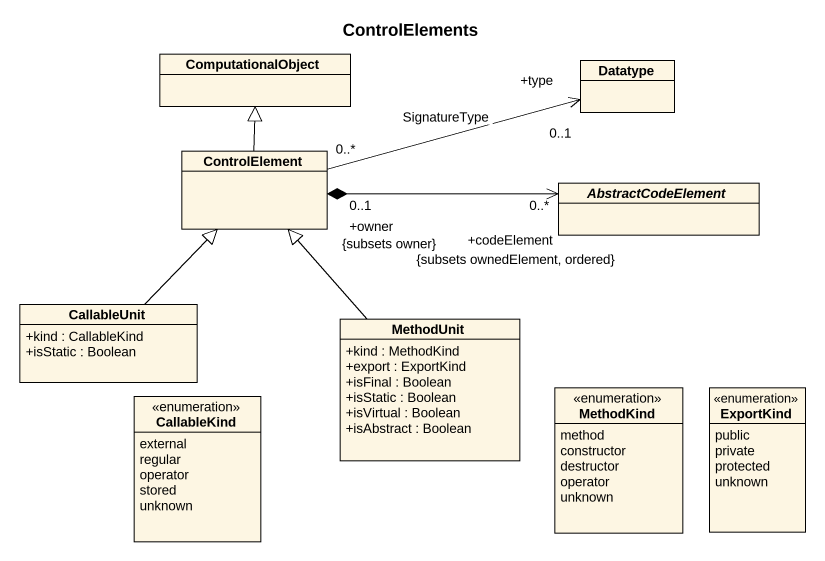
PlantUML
@startuml
title ControlElements
hide circle
hide empty members
skinparam classAttributeIconSize 0
class ComputationalObject
class Datatype
class ControlElement
abstract class AbstractCodeElement
class CallableUnit {
  +kind : CallableKind
  +isStatic : Boolean
}
class MethodUnit {
  +kind : MethodKind
  +export : ExportKind
  +isFinal : Boolean
  +isStatic : Boolean
  +isVirtual : Boolean
  +isAbstract : Boolean
}
enum CallableKind {
  external
  regular
  operator
  stored
  unknown
}
enum MethodKind {
  method
  constructor
  destructor
  operator
  unknown
}
enum ExportKind {
  public
  private
  protected
  unknown
}
ControlElement -up-|> ComputationalObject
ControlElement "0..*" -right-> "+type\n0..1" Datatype : SignatureType
ControlElement "+owner\n0..1\n{subsets owner}" *-right-> "+codeElement\n0..*\n{subsets ownedElement, ordered}" AbstractCodeElement
CallableUnit -up-|> ControlElement
MethodUnit -up-|> ControlElement
@enduml
